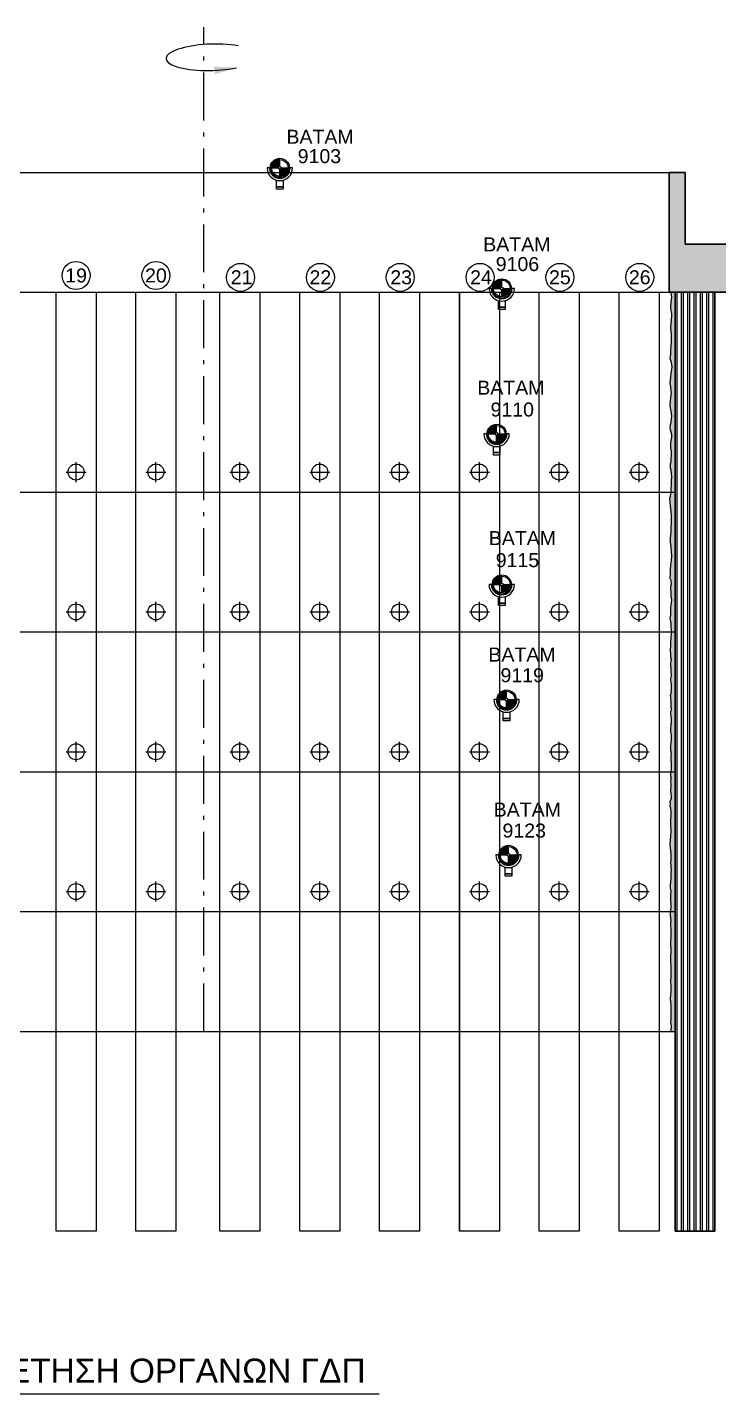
# Model space of a CAD drawing. Header units: millimetres. Extents: x 167 to 1023, y -2 to 136.
# Drawn here: x 832.58 to 849.9, y 71.11 to 105.31 of the extents above; entities that cross this region are included whole.
import ezdxf
from ezdxf.enums import TextEntityAlignment as Align

# ---------------------------------------------------------------- set-up
doc = ezdxf.new("R2010")
doc.units = ezdxf.units.MM
doc.linetypes.add('ACAD_ISO10W100', pattern=[18, 12, -3, 0, -3])
doc.linetypes.add('DASHED', pattern=[0.75, 0.5, -0.25])
for name, color, linetype in [('OTM Line 0.15', 1, 'Continuous'), ('OTM Line 0.25', 7, 'Continuous'), ('OTM Line 0.35', 3, 'Continuous'), ('OTM Line 0.50', 6, 'Continuous'), ('OTM Line Axis 0.15', 1, 'ACAD_ISO10W100'), ('OTM Line Rock 0.50', 6, 'ROCKIN'), ('OTM Solid 253', 253, 'Continuous'), ('OTM Text 0.35', 3, 'Continuous'), ('OTM Title + Pinakida', 7, 'Continuous')]:
    doc.layers.add(name, color=color, linetype=linetype)
doc.styles.add('Arial Greek', font='ARIAL.TTF')
doc.styles.add('ARIAL_GREEK', font='ARIAL.TTF')
doc.linetypes.add('ROCKIN', pattern='A,0.0001,-0.2,[131,ltypeshp.shx,S=0.2,R=180,X=0.2,Y=0],-0.2,1,-0.1,[131,ltypeshp.shx,S=0.1,R=180,X=0.1,Y=0],-0.1,0.5,-0.05,[131,ltypeshp.shx,S=0.05,R=180,X=0.05,Y=0],-0.05,0.5', length=2.700100000000001)

# ---------------------------------------------------------------- blocks, each defined once
blk = doc.blocks.new('3d')
at = {"ltscale": 0.1}
h = blk.add_hatch(color=7, dxfattribs=at)
edge = h.paths.add_edge_path()
edge.add_arc((752.8742366104054, -264.6472952884903), 0.03365353443450658, 90, 180, ccw=False)
edge.add_line((752.8742366104054, -264.6136417540558), (752.8742366104054, -264.4390088661622))
edge.add_arc((752.8742366104054, -264.6472952884903), 0.2082864223281149, 90, 180)
edge.add_line((752.6659501880773, -264.6472952884903), (752.8405830759709, -264.6472952884903))
edge = h.paths.add_edge_path()
edge.add_line((752.8742366104054, -264.8555817108183), (752.8742366104054, -264.6809488229247))
edge.add_arc((752.8742366104054, -264.6472952884902), 0.03365353443450658, 270, 360)
edge.add_line((752.9078901448399, -264.6472952884902), (753.0825230327335, -264.6472952884902))
edge.add_arc((752.8742366104054, -264.6472952884902), 0.2082864223281149, -90, 0, ccw=False)
at = {"color": 7, "ltscale": 0.1}
for p, q in [((752.615149020432, -264.6472952884903), (752.5556888302308, -264.6472952884903)), ((752.6659501880773, -264.6472952884903), (752.8405830759709, -264.6472952884903)), ((752.8742366104054, -264.6136417540558), (752.8742366104054, -264.4390088661622)), ((752.9078901448399, -264.6472952884903), (753.0825230327335, -264.6472952884903)), ((753.1927843905801, -264.6472952884903), (753.1333242003789, -264.6472952884903)), ((752.8742366104054, -264.8555817108185), (752.8742366104054, -264.6809488229248))]:
    blk.add_line(p, q, dxfattribs=at)
for points in [[(752.8405830759709, -264.6472952884903, -0.414213562373095), (752.8742366104054, -264.6136417540558), (752.8742366104054, -264.4390088661622, 0.414213562373095), (752.6659501880773, -264.6472952884903)], [(752.8742366104054, -264.8555817108183), (752.8742366104054, -264.6809488229247, 0.414213562373095), (752.9078901448399, -264.6472952884902), (753.0825230327335, -264.6472952884902, -0.414213562373095)]]:
    blk.add_lwpolyline(points, format="xyb", close=True, dxfattribs=at)
blk.add_lwpolyline([(752.9559973985835, -264.9551716626581), (752.9559973985835, -265.1173015605855), (752.7924758222274, -265.1173015605855), (752.7924758222274, -264.9551716626581)], dxfattribs=at)
blk.add_lwpolyline([(752.7924758222274, -265.1173015605855), (752.9559973985835, -265.1173015605855), (752.9559973985835, -265.1769122765825), (752.7924758222274, -265.1769122765825)], close=True, dxfattribs=at)
for radius in [0.2403348223503956, 0.2082864223281149, 0.03365353443450658]:
    blk.add_circle((752.8742366104054, -264.6472952884903), radius, dxfattribs=at)
for radius in [0.3185477801746401, 0.2590875899734328]:
    blk.add_arc((752.8742366104054, -264.6472952884903), radius, 180, 0, dxfattribs=at)

msp = doc.modelspace()

# ---------------------------------------------------------------- hatches: boundary and pattern name
at = {"linetype": 'DASHED', "ltscale": 0.1}
msp.add_hatch(color=253, dxfattribs=at).paths.add_polyline_path([(848.6592174643883, 98.68144213610483), (851.0592174643883, 98.68144213610483), (851.0592174643883, 99.88144213610477), (849.0592174643883, 99.88144213610477), (849.0592174643883, 101.6814421361048), (848.6592174643883, 101.6814421361048)])
at = {"layer": 'OTM Solid 253', "ltscale": 0.1}
msp.add_hatch(color=256, dxfattribs=at).paths.add_polyline_path([(848.8092174643883, 98.68144213610483), (848.7092174643893, 98.68144213610483), (848.7123142702541, 98.66778891746128), (848.7274790448138, 98.56170159150872), (848.7092810860332, 98.44045928927426), (848.7001821066425, 98.29799943878317), (848.7123142702537, 98.21312966108886), (848.7244464338652, 98.14947743164862), (848.7305122290347, 98.09794910016751), (848.7093011505665, 97.88319275700155), (848.7032353553972, 97.8165094492366), (848.7032353553972, 97.77104327440074), (848.7093011505666, 97.716484279929), (848.7214333141781, 97.6285834239095), (848.7184001299571, 97.51946543496408), (848.7184001299571, 97.44368889223529), (848.7153675190085, 97.32850833131613), (848.703235355397, 97.21332818572577), (848.7002021711762, 97.13452056467412), (848.694136376006, 97.07389899822923), (848.6880700075648, 97.01934000375536), (848.7215158654024, 96.91952208411647), (848.7336480290137, 96.81343475816377), (848.7275816605719, 96.74675145040206), (848.7124168860116, 96.66491275102709), (848.703317333349, 96.54367044879436), (848.6851193745682, 96.4163655745848), (848.700284722401, 96.301185428993), (848.7124168860117, 96.22237780794325), (848.7184826811814, 96.17084947646345), (848.7063505175694, 96.05870040919143), (848.6912419237044, 95.93582170677229), (848.6851755552624, 95.86004516404316), (848.694274534653, 95.78729969963527), (848.709439882485, 95.70242992194184), (848.727637841266, 95.57815654138332), (848.7185388618755, 95.51753539026552), (848.7094398824853, 95.43266561257226), (848.6973077188738, 95.35688906984086), (848.6881932611288, 95.30019610984067), (848.6942596295708, 95.23654388040163), (848.7094244041305, 95.17895339227587), (848.7306555471324, 95.12439439780374), (848.7245897519628, 95.05164893339759), (848.7215565677419, 95.00012101724735), (848.7003254247402, 94.90918908290655), (848.7003254247401, 94.82128822688833), (848.7063912199093, 94.78188462403003), (848.721556567742, 94.70004592465384), (848.7185233835207, 94.59395859870034), (848.7154907725725, 94.51818205597249), (848.7094244041306, 94.4454365915658), (848.6942596295708, 94.38784651877097), (848.6973845373742, 94.2853455673472), (848.7155830694272, 94.22472441623032), (848.7216488645968, 94.14894787350326), (848.7277152330387, 94.04286054754888), (848.7186156803758, 93.98223939643145), (848.7186156803758, 93.90949393202476), (848.7186156803759, 93.84887278090778), (848.7095167009854, 93.76703408153384), (848.7125498852064, 93.67913322551576), (848.6973845373741, 93.57607739321486), (848.6822197628143, 93.51545582676843), (848.6881256149867, 93.43200938497438), (848.6911587992075, 93.33804678764), (848.7063241470397, 93.2562080882677), (848.7154231264303, 93.18346262385919), (848.7184563106512, 93.0955617678436), (848.7184563106512, 93.00159875517878), (848.7214889215998, 92.90763574251619), (848.7093567579883, 92.79851775357085), (848.7093567579882, 92.68333719265138), (848.7063241470398, 92.60149849327723), (848.6941919834285, 92.52572195054802), (848.6942739613803, 92.42603195254819), (848.7094393092126, 92.30175857199089), (848.7215714728238, 92.18657842640289), (848.7276372679935, 92.08049110044917), (848.721571472824, 91.96227987653788), (848.7064061249918, 91.85619255058424), (848.6912413504317, 91.73495024835105), (848.6912413504317, 91.6318940007215), (848.6851749819899, 91.51974451812325), (848.7153147779483, 91.46640991648366), (848.7183473888966, 91.38457121710985), (848.7031826143368, 91.32091898767038), (848.7031826143368, 91.25423567991001), (848.7092484095056, 91.1633037455592), (848.7153147779484, 91.07843396787231), (848.7244137573387, 90.9844709552086), (848.7213805731177, 90.89960117751238), (848.7031826143368, 90.79957642353511), (848.7031826143368, 90.69652017590403), (848.7001494301159, 90.608619319886), (848.6880172665045, 90.53587385547928), (848.7092742067638, 90.39949111351305), (848.7123068177124, 90.3176524141407), (848.7183731861544, 90.23278263644283), (848.7214063703752, 90.132757882465), (848.7153400019334, 90.03273271315774), (848.7001752273736, 89.91755215223799), (848.7001752273735, 89.85086884447517), (848.6971420431527, 89.71144007230805), (848.7032078383221, 89.62353921628991), (848.7001752273735, 89.55079375188271), (848.7161827123482, 89.48970203187801), (848.7111270231316, 89.44422962709632), (848.7060713339152, 89.40044180077791), (848.7060713339152, 89.36002188541292), (848.7043859130855, 89.32297029632892), (848.7111270231318, 89.27918247001313), (848.7111270231316, 89.22360508638636), (848.7077561814725, 89.16634395495024), (848.717893357163, 89.11776903508266), (848.7195787779925, 89.08408577227888), (848.7010408686839, 89.0116671725801), (848.7060965579004, 88.97461599882635), (848.711152247117, 88.91903861519953), (848.7178933571628, 88.86514581004343), (848.7212641988222, 88.83146254723985), (848.7212641988223, 88.79104304720454), (848.717893357163, 88.74051815299899), (848.7145230887761, 88.7253606847367), (848.7179277535064, 88.69910269162949), (848.7145569118472, 88.66710359196577), (848.7078163750734, 88.62668409193066), (848.6977049966406, 88.59131666598685), (848.6993898441974, 88.55258091376245), (848.702760685857, 88.50037227174604), (848.7145569118471, 88.46668900894215), (848.7128720642905, 88.44647946659339), (848.7095012226307, 88.39595457238354), (848.7078163750733, 88.35048258292846), (848.71287206429, 88.31848348326483), (848.7095528171459, 88.30565518562943), (848.7129230855327, 88.29049771736689), (848.7213496164086, 88.26186735931404), (848.719664195579, 88.2197632808093), (848.706182548759, 88.18776459647526), (848.7028117070997, 88.14060802854954), (848.7044971279291, 88.11871390772748), (848.7078673963161, 88.09176771281602), (848.7095528171457, 88.07492608141928), (848.7129230855326, 88.04292698175001), (848.717978774749, 88.00924413427657), (848.7230350372381, 87.97050838204976), (848.7230350372382, 87.94187760866654), (848.7196641955786, 87.91493141375122), (848.7146056400005, 87.88377460332558), (848.7129202191708, 87.86693297192272), (848.7095499507839, 87.83325012444848), (848.7028088407379, 87.7945143722242), (848.6994385723509, 87.75746278313983), (848.7011234199081, 87.72209577252656), (848.7044942615671, 87.6850441834454), (848.7095499507836, 87.64294052026708), (848.7196613292168, 87.59915227862209), (848.7230315976037, 87.56378526800697), (848.7213467500466, 87.50652372124034), (848.7162904875576, 87.46610422120631), (848.7129718136861, 87.44138377974963), (848.7112863928562, 87.39591179029443), (848.7045452828102, 87.33528233257795), (848.7045452828102, 87.29486241721219), (848.7045452828102, 87.24433793833606), (848.7062307036397, 87.2123388386729), (848.7096009720266, 87.18707639156966), (848.7146566612432, 87.15507770723517), (848.7163420820727, 87.12476277071204), (848.7146566612432, 87.07929078125838), (848.7113689440804, 87.0361948947164), (848.7079986756938, 87.01261702608451), (848.7096835232512, 86.97893376327701), (848.7113689440806, 86.95703964245905), (848.716424633297, 86.9284088690749), (848.7181100541267, 86.8947260216014), (848.7181100541267, 86.85430610623627), (848.7181100541267, 86.82062325876228), (848.7181100541267, 86.77515085397698), (848.7181100541267, 86.75157257001447), (848.7130543649102, 86.68252229659603), (848.7046278340345, 86.65557610168293), (848.7027251429686, 86.60583451985232), (848.7060954113555, 86.57888790961096), (848.7111511005719, 86.55194129936581), (848.7128365214013, 86.51657428872994), (848.7145219422313, 86.47952269966768), (848.7060954113556, 86.44247152591322), (848.7094662530146, 86.39026246856847), (848.7111511005719, 86.35321129481298), (848.7077808321854, 86.3144755425869), (848.7010397221391, 86.24205694288952), (848.7060954113556, 86.19490037496456), (848.7077722330991, 86.16003176034707), (848.7111425014862, 86.11961226031127), (848.7195690323618, 86.07582401866722), (848.7161987639751, 86.01856288723064), (848.6892343237905, 85.93435514555037), (848.6937488438698, 85.89208576570613), (848.6903510584083, 85.81737495975116), (848.7039433467995, 85.76643598153777), (848.7107394909951, 85.688329852853), (848.7107394909951, 85.57626385158409), (848.7005449880655, 85.48457393999786), (848.7041250741473, 85.40443020235014), (848.7089503078628, 85.16814149077933), (848.6944746067169, 84.96560789410799), (848.6896493730015, 84.8450525476901), (848.7000187240105, 84.71301166551592), (848.7039886353189, 84.67466217019097), (848.7092816593047, 84.63234585805913), (848.7132509973403, 84.5794498448976), (848.7145746832912, 84.52919906848774), (848.7132509973403, 84.49349439458652), (848.7079579733538, 84.44985567173862), (848.7053117479968, 84.41018376570204), (848.7079178442863, 84.344769291082), (848.711887182322, 84.32228872430144), (848.7158570936298, 84.2865840504005), (848.7198270049377, 84.2508797918291), (848.7198270049378, 84.21649752863823), (848.7145339809513, 84.17682562259904), (848.7132108682729, 84.1411213640277), (848.70779401745, 84.09678156414492), (848.7096732043477, 84.0498368145183), (848.7077940174499, 84.01603642865561), (848.7115518179731, 83.97284709286629), (848.7059148305523, 83.94468024309074), (848.702157030029, 83.90524673646956), (848.6946408557101, 83.85266845075594), (848.6983986562334, 83.8207457718114), (848.696520042608, 83.76628977917886), (848.7096732043477, 83.69117776444577), (848.7003414763666, 83.59596626980951), (848.7059784637875, 83.51334301207058), (848.7022206632644, 83.48329845537515), (848.7022206632644, 83.42133121973578), (848.7097368375831, 83.37063064094215), (848.7134946381063, 83.33119713432012), (848.7134946381063, 83.28049655552624), (848.7040998501622, 83.22604056289308), (848.7040614409118, 83.19155737451365), (848.698424453491, 83.16339052473816), (848.6946666529678, 83.12583430970719), (848.69278746607, 83.08827851000447), (848.7003036403887, 83.03382251737173), (848.7021822540141, 83.00377796067605), (848.7096984283329, 82.96246633180681), (848.7059406278096, 82.89298785316086), (848.7003036403887, 82.85355434654053), (848.7022395812534, 82.8242989168385), (848.709755755572, 82.74167607443218), (848.709755755572, 82.68158654571062), (848.7135135560951, 82.61023036014652), (848.7097557555726, 82.54262958841088), (848.704118768151, 82.43559531007165), (848.7022808568654, 82.32769299203076), (848.7097970311843, 82.25633680646641), (848.7135548317074, 82.16808042797058), (848.7052979894596, 82.07673274830393), (848.6999613967712, 81.9994049480317), (848.7026299797515, 81.91407789200923), (848.7106345821473, 81.81541874306342), (848.7106345821473, 81.69276141152918), (848.7079659991671, 81.54343906347978), (848.7052979894593, 81.43944707737072), (848.7133971817999, 81.32333077796662), (848.7080611623841, 81.18200810100757), (848.7000565599882, 81.09934746357007), (848.6973885502803, 81.00068831462411), (848.702724569696, 80.91802767718849), (848.710729172092, 80.8407002922456), (848.7136734990922, 80.74342419219309), (848.7110054893843, 80.62609969782525), (848.7136734990922, 80.5007759477036), (848.7056688966964, 80.41544889168088), (848.7163420820724, 80.31678974273447), (848.7092174643885, 80.1814421361045), (848.8092174643883, 80.1814421361045)])
h = msp.add_hatch(dxfattribs=at)
h.set_pattern_fill('LINE', color=256, scale=0.05, angle=90, style=0)
h.set_pattern_definition([(90, (670.5367216162819, 18.77008915556857), (-0.15875, 9.720312933465119e-18), [])])
h.paths.add_polyline_path([(849.8092174643883, 98.68144213610483), (848.8092174643883, 98.68144213610483), (848.8092174643883, 75.18144213610483), (849.8092174643883, 75.18144213610483)])
h = msp.add_hatch(dxfattribs=at)
h.set_pattern_fill('LINE', color=256, scale=0.05, angle=90, style=0)
h.set_pattern_definition([(90, (515.6451861274036, 18.77008915556857), (-0.15875, 9.720312933465119e-18), [])])
h.paths.add_polyline_path([(848.8092174643883, 98.68144213610483), (849.8092174643883, 98.68144213610483), (849.8092174643883, 75.18144213610483), (848.8092174643883, 75.18144213610483)])

# ---------------------------------------------------------------- linework, layer by layer
at = {"color": 7, "ltscale": 0.1}
for p, q in [((796.5560882072689, 101.6814421361049), (848.6592174643883, 101.6814421361049)), ((810.8060882072689, 98.68144213610486), (848.6592174643883, 98.68144213610483)), ((801.0171825056664, 71.11481232443134), (841.4017721426835, 71.11481232443134))]:
    msp.add_line(p, q, dxfattribs=at)
at = {"layer": 'OTM Line 0.15'}
msp.add_lwpolyline([(848.7092174643882, 80.18144213610483), (848.7163420820722, 80.31678974273515), (848.7056688966958, 80.41544889168094), (848.7136734990919, 80.50077594770434), (848.7110054893841, 80.62609969782497), (848.7136734990919, 80.74342419219212), (848.7107291720914, 80.840700292246), (848.7027245696955, 80.91802767718596), (848.6973885502799, 81.00068831462485), (848.7000565599877, 81.09934746357064), (848.7080611623836, 81.18200810100959), (848.7133971817995, 81.32333077796707), (848.7052979894589, 81.43944707737123), (848.7079659991667, 81.54343906348603), (848.710634582147, 81.69276141152696), (848.710634582147, 81.81541874306308), (848.7026299797511, 81.91407789200886), (848.6999613967708, 81.99940494803226), (848.7052979894589, 82.07673274830225), (848.7135548317068, 82.16808042797058), (848.7097970311837, 82.25633680646692), (848.7022808568648, 82.32769299203161), (848.7041187681506, 82.43559531007364), (848.7097557555716, 82.54262958842068), (848.7135135560947, 82.61023036014726), (848.7097557555716, 82.68158654571195), (848.7097557555716, 82.7416760744322), (848.7022395812527, 82.82429891684134), (848.7003036403881, 82.85355434654107), (848.7059406278091, 82.8929878531616), (848.7096984283324, 82.96246633180724), (848.7021822540136, 83.00377796067679), (848.7003036403881, 83.03382251737193), (848.6927874660695, 83.08827851000498), (848.6946666529672, 83.12583430970639), (848.6984244534905, 83.16339052473782), (848.7040614409115, 83.1915573745139), (848.7040998501617, 83.22604056289319), (848.7134946381058, 83.2804965555263), (848.7134946381058, 83.33119713432117), (848.7097368375827, 83.3706306409417), (848.7022206632638, 83.42133121973663), (848.7022206632638, 83.48329845537594), (848.7059784637871, 83.51334301207109), (848.7003414763661, 83.59596626981025), (848.7096732043473, 83.69117776444611), (848.6965200426074, 83.76628977917895), (848.6983986562328, 83.820745771812), (848.6946408557097, 83.85266845075623), (848.7021570300284, 83.90524673647022), (848.7059148305517, 83.94468024309069), (848.7115518179727, 83.97284709286677), (848.7077940174494, 84.01603642865538), (848.7096732043473, 84.04983681451867), (848.7077940174494, 84.09678156414546), (848.7132108682723, 84.14112136402738), (848.7145339809507, 84.17682562259964), (848.7198270049372, 84.21649752863871), (848.7198270049372, 84.25087979182862), (848.7158570936293, 84.28658405040082), (848.7118871823214, 84.32228872430304), (848.7079178442858, 84.34476929108214), (848.7053117479962, 84.41018376570148), (848.7079579733532, 84.44985567174055), (848.7132509973397, 84.49349439458658), (848.7145746832906, 84.5291990684888), (848.7132509973397, 84.57944984489635), (848.7092816593041, 84.63234585805847), (848.7039886353178, 84.67466217019219), (848.70001872401, 84.71301166551896), (848.6896493730009, 84.84505254769053), (848.6944746067162, 84.96560789410884), (848.7089503078622, 85.16814149078013), (848.7041250741469, 85.40443020234491), (848.700544988065, 85.48457393999846), (848.7107394909946, 85.5762638515848), (848.7107394909946, 85.6883298528526), (848.7039433467988, 85.76643598153802), (848.6903510584076, 85.81737495975156), (848.6937488438692, 85.89208576570675), (848.68923432379, 85.93435514555071), (848.7161987639744, 86.01856288723062), (848.7195690323612, 86.07582401866736), (848.7111425014854, 86.1196122603125), (848.7077722330986, 86.16003176034727), (848.7060954113548, 86.19490037496436), (848.7010397221383, 86.24205694288989), (848.7077808321845, 86.31447554258838), (848.7111511005713, 86.35321129481295), (848.709466253014, 86.39026246856733), (848.7060954113548, 86.44247152591348), (848.7145219422306, 86.47952269966785), (848.7128365214008, 86.5165742887522), (848.7111511005713, 86.55194129936629), (848.7060954113548, 86.57888790960956), (848.702725142968, 86.60583451985272), (848.7046278340339, 86.65557610168324), (848.7130543649095, 86.68252229659632), (848.718110054126, 86.75157257001447), (848.718110054126, 86.7751508539773), (848.718110054126, 86.8206232587626), (848.718110054126, 86.85430610623658), (848.718110054126, 86.89472602160131), (848.7164246332965, 86.9284088690753), (848.7113689440799, 86.95703964245868), (848.7096835232502, 86.97893376328128), (848.7079986756931, 87.01261702608522), (848.7113689440799, 87.03619489471797), (848.7146566612424, 87.07929078125713), (848.7163420820722, 87.12476277071246), (848.7146566612424, 87.15507770723607), (848.7096009720259, 87.18707639156983), (848.7062307036391, 87.21233883867276), (848.7045452828094, 87.2443379383366), (848.7045452828094, 87.2948624172125), (848.7045452828094, 87.33528233257724), (848.7112863928556, 87.39591179029438), (848.7129718136852, 87.44138377974971), (848.7162904875569, 87.46610422120594), (848.7213467500459, 87.5065237212406), (848.7230315976029, 87.56378526800736), (848.7196613292161, 87.59915227862157), (848.7095499507831, 87.64294052026665), (848.7044942615668, 87.68504418344165), (848.7011234199075, 87.72209577252605), (848.6994385723502, 87.75746278314014), (848.702808840737, 87.79451437222454), (848.7095499507831, 87.83325012444905), (848.7129202191701, 87.86693297192303), (848.7146056399996, 87.88377460332507), (848.719664195578, 87.91493141375375), (848.7230350372373, 87.94187760866683), (848.7230350372373, 87.97050838205021), (848.7179787747485, 88.00924413427484), (848.712923085532, 88.0429269817487), (848.7095528171452, 88.07492608141254), (848.7078673963155, 88.09176771281446), (848.7044971279287, 88.11871390772765), (848.7028117070989, 88.14060802855025), (848.7061825487582, 88.18776459647577), (848.719664195578, 88.21976328080953), (848.7213496164078, 88.2618673593145), (848.712923085532, 88.29049771736791), (848.7095528171452, 88.30565518562972), (848.7128720642892, 88.31848348326506), (848.7078163750726, 88.35048258292878), (848.7095012226299, 88.39595457238411), (848.7128720642892, 88.44647946659009), (848.7145569118464, 88.4666890089425), (848.7027606858561, 88.50037227174644), (848.6993898441968, 88.55258091376257), (848.6977049966398, 88.59131666598708), (848.7078163750726, 88.62668409193125), (848.7145569118464, 88.66710359196603), (848.7179277535057, 88.69910269162975), (848.7145230887753, 88.72536068473701), (848.7178933571621, 88.7405181529987), (848.7212641988214, 88.79104304720468), (848.7212641988214, 88.83146254723945), (848.7178933571621, 88.8651458100434), (848.711152247116, 88.91903861519975), (848.7060965578995, 88.9746159988263), (848.7010408686832, 89.01166717258062), (848.7195787779918, 89.08408577227922), (848.7178933571621, 89.11776903508317), (848.7077561814716, 89.16634395495046), (848.7111270231309, 89.22360508638715), (848.7111270231309, 89.2791824700137), (848.7043859130848, 89.3229702963288), (848.7060713339143, 89.3600218854132), (848.7060713339143, 89.40044180077794), (848.7111270231309, 89.44422962709316), (848.7161827123474, 89.48970203187847), (848.7001752273726, 89.55079375188294), (848.7032078383212, 89.62353921628952), (848.6971420431518, 89.71144007230797), (848.7001752273726, 89.85086884447642), (848.7001752273726, 89.91755215223841), (848.7153400019325, 90.03273271315803), (848.7214063703744, 90.13275788246588), (848.7183731861536, 90.23278263644366), (848.7123068177117, 90.31765241413976), (848.7092742067631, 90.3994911135135), (848.6880172665036, 90.53587385547976), (848.700149430115, 90.60861931988634), (848.703182614336, 90.6965201759048), (848.703182614336, 90.799576423535), (848.7213805731168, 90.89960117751278), (848.7244137573379, 90.98447095520888), (848.7153147779474, 91.07843396787203), (848.7092484095054, 91.16330374556802), (848.703182614336, 91.25423567990882), (848.703182614336, 91.3209189876707), (848.718347388896, 91.38457121711022), (848.7153147779474, 91.46640991648397), (848.685174981989, 91.51974451812353), (848.6912413504309, 91.63189400072079), (848.6912413504309, 91.734950248351), (848.7064061249908, 91.85619255058546), (848.721571472823, 91.96227987653802), (848.7276372679925, 92.08049110045002), (848.721571472823, 92.18657842640258), (848.7094393092117, 92.30175857199222), (848.6942739613793, 92.42603195254893), (848.6941919834275, 92.52572195054873), (848.7063241470388, 92.60149849327766), (848.7093567579874, 92.68333719265141), (848.7093567579874, 92.79851775357102), (848.7214889215987, 92.90763574251596), (848.7184563106501, 93.00159875517912), (848.7184563106501, 93.09556176784227), (848.7154231264293, 93.1834626238606), (848.7063241470388, 93.2562080882673), (848.6911587992066, 93.33804678764093), (848.6881256149856, 93.43200938497412), (848.6822197628131, 93.51545582676843), (848.6973845373731, 93.57607739321557), (848.7125498852055, 93.67913322551581), (848.7095167009844, 93.76703408153426), (848.7186156803749, 93.8488727809079), (848.7186156803749, 93.90949393202507), (848.7186156803749, 93.98223939643177), (848.7277152330377, 94.04286054754894), (848.7216488645957, 94.1489478735015), (848.7155830694263, 94.22472441623043), (848.6973845373731, 94.2853455673476), (848.6942596295697, 94.38784651877111), (848.7094244041294, 94.44543659156594), (848.7154907725713, 94.51818205597252), (848.7185233835199, 94.59395859870156), (848.721556567741, 94.70004592465412), (848.7063912199086, 94.78188462402775), (848.7003254247392, 94.82128822688847), (848.7003254247392, 94.9091890829068), (848.721556567741, 95.00012101724761), (848.7245897519618, 95.05164893339773), (848.7306555471313, 95.12439439780431), (848.7094244041294, 95.17895339227678), (848.6942596295697, 95.23654388040168), (848.6881932611278, 95.30019610984121), (848.6973077188728, 95.35688906984117), (848.7094398824842, 95.43266561257022), (848.7185388618744, 95.5175353902662), (848.7276378412649, 95.57815654138349), (848.7094398824842, 95.7024299219402), (848.6942745346518, 95.78729969963618), (848.6851755552613, 95.86004516404287), (848.6912419237032, 95.9358217067718), (848.7063505175689, 96.05870040919663), (848.7184826811803, 96.17084947646393), (848.7124168860106, 96.22237780794401), (848.7002847223993, 96.30118542899541), (848.6851193745671, 96.41636557458506), (848.7033173333479, 96.54367044879407), (848.7124168860106, 96.66491275102842), (848.7275816605705, 96.74675145040217), (848.7336480290124, 96.81343475816405), (848.7215158654011, 96.91952208411661), (848.6880700075636, 97.01934000375573), (848.6941363760055, 97.0738989982282), (848.700202171175, 97.13452056467534), (848.703235355396, 97.21332818572662), (848.7153675190074, 97.32850833131627), (848.718400129956, 97.443688892236), (848.718400129956, 97.51946543496493), (848.7214333141768, 97.62858342390987), (848.7093011505655, 97.71648427992832), (848.703235355396, 97.7710432744008), (848.703235355396, 97.81650944923618), (848.7093011505655, 97.88319275699806), (848.7305122290335, 98.09794910016811), (848.724446433864, 98.14947743164831), (848.7123142702527, 98.21312966108783), (848.7001821066414, 98.29799943878382), (848.7092810860319, 98.44045928927474), (848.7274790448126, 98.56170159150909), (848.7123142702527, 98.66778891746165), (848.7092174643882, 98.68144213610483)], dxfattribs=at)
at = {"layer": 'OTM Line 0.25', "ltscale": 0.1}
msp.add_line((848.8092174643884, 98.68144213610483), (848.8092174643881, 80.18144213610483), dxfattribs=at)
at = {"layer": 'OTM Line 0.25', "color": 1}
for p, q in [((833.8060882072693, 93.93144213610485), (833.806088207269, 94.43144213610557)), ((835.8060882072692, 93.93144213610485), (835.8060882072689, 94.43144213610557)), ((837.909217464389, 93.93144213610486), (837.9092174643887, 94.43144213610559)), ((839.909217464389, 93.93144213610486), (839.9092174643887, 94.43144213610559)), ((841.909217464389, 93.93144213610486), (841.9092174643887, 94.43144213610559)), ((843.909217464389, 93.93144213610486), (843.9092174643887, 94.43144213610559)), ((845.909217464389, 93.93144213610486), (845.9092174643887, 94.43144213610559)), ((847.909217464389, 93.93144213610486), (847.9092174643887, 94.43144213610559)), ((833.556088207269, 94.1814421361052), (834.056088207269, 94.1814421361052)), ((835.5560882072689, 94.1814421361052), (836.0560882072689, 94.1814421361052)), ((837.6592174643887, 94.18144213610522), (838.1592174643887, 94.18144213610522)), ((839.6592174643887, 94.18144213610522), (840.1592174643887, 94.18144213610522)), ((841.6592174643887, 94.18144213610522), (842.1592174643887, 94.18144213610522)), ((843.6592174643887, 94.18144213610522), (844.1592174643887, 94.18144213610522)), ((845.6592174643887, 94.18144213610522), (846.1592174643887, 94.18144213610522)), ((847.6592174643887, 94.18144213610522), (848.1592174643887, 94.18144213610522)), ((833.556088207269, 90.6814421361052), (834.056088207269, 90.6814421361052)), ((833.8060882072693, 90.43144213610485), (833.806088207269, 90.93144213610557)), ((835.5560882072689, 90.6814421361052), (836.0560882072689, 90.6814421361052)), ((835.8060882072692, 90.43144213610485), (835.8060882072689, 90.93144213610557)), ((837.6592174643887, 90.68144213610522), (838.1592174643887, 90.68144213610522)), ((837.909217464389, 90.43144213610486), (837.9092174643887, 90.93144213610559)), ((839.6592174643887, 90.68144213610522), (840.1592174643887, 90.68144213610522)), ((839.909217464389, 90.43144213610486), (839.9092174643887, 90.93144213610559)), ((841.6592174643887, 90.68144213610522), (842.1592174643887, 90.68144213610522)), ((841.909217464389, 90.43144213610486), (841.9092174643887, 90.93144213610559)), ((843.6592174643887, 90.68144213610522), (844.1592174643887, 90.68144213610522)), ((843.909217464389, 90.43144213610486), (843.9092174643887, 90.93144213610559)), ((845.6592174643887, 90.68144213610522), (846.1592174643887, 90.68144213610522)), ((845.909217464389, 90.43144213610486), (845.9092174643887, 90.93144213610559)), ((847.6592174643887, 90.68144213610522), (848.1592174643887, 90.68144213610522)), ((847.909217464389, 90.43144213610486), (847.9092174643887, 90.93144213610559)), ((833.8060882072693, 86.93144213610486), (833.806088207269, 87.43144213610559)), ((835.8060882072692, 86.93144213610486), (835.8060882072689, 87.43144213610559)), ((837.909217464389, 86.93144213610488), (837.9092174643887, 87.4314421361056)), ((839.909217464389, 86.93144213610488), (839.9092174643887, 87.4314421361056)), ((841.909217464389, 86.93144213610488), (841.9092174643887, 87.4314421361056)), ((843.909217464389, 86.93144213610488), (843.9092174643887, 87.4314421361056)), ((845.909217464389, 86.93144213610488), (845.9092174643887, 87.4314421361056)), ((847.909217464389, 86.93144213610488), (847.9092174643887, 87.4314421361056)), ((833.556088207269, 87.18144213610522), (834.056088207269, 87.18144213610522)), ((835.5560882072689, 87.18144213610522), (836.0560882072689, 87.18144213610522)), ((837.6592174643887, 87.18144213610523), (838.1592174643887, 87.18144213610523)), ((839.6592174643887, 87.18144213610523), (840.1592174643887, 87.18144213610523)), ((841.6592174643887, 87.18144213610523), (842.1592174643887, 87.18144213610523)), ((843.6592174643887, 87.18144213610523), (844.1592174643887, 87.18144213610523)), ((845.6592174643887, 87.18144213610523), (846.1592174643887, 87.18144213610523)), ((847.6592174643887, 87.18144213610523), (848.1592174643887, 87.18144213610523)), ((833.8060882072693, 83.43144213610485), (833.806088207269, 83.93144213610557)), ((835.8060882072692, 83.43144213610485), (835.8060882072689, 83.93144213610557)), ((837.909217464389, 83.43144213610486), (837.9092174643887, 83.93144213610559)), ((839.909217464389, 83.43144213610486), (839.9092174643887, 83.93144213610559)), ((841.909217464389, 83.43144213610486), (841.9092174643887, 83.93144213610559)), ((843.909217464389, 83.43144213610486), (843.9092174643887, 83.93144213610559)), ((845.909217464389, 83.43144213610486), (845.9092174643887, 83.93144213610559)), ((847.909217464389, 83.43144213610486), (847.9092174643887, 83.93144213610559)), ((833.556088207269, 83.6814421361052), (834.056088207269, 83.6814421361052)), ((835.5560882072689, 83.6814421361052), (836.0560882072689, 83.6814421361052)), ((837.6592174643887, 83.68144213610522), (838.1592174643887, 83.68144213610522)), ((839.6592174643887, 83.68144213610522), (840.1592174643887, 83.68144213610522)), ((841.6592174643887, 83.68144213610522), (842.1592174643887, 83.68144213610522)), ((843.6592174643887, 83.68144213610522), (844.1592174643887, 83.68144213610522)), ((845.6592174643887, 83.68144213610522), (846.1592174643887, 83.68144213610522)), ((847.6592174643887, 83.68144213610522), (848.1592174643887, 83.68144213610522))]:
    msp.add_line(p, q, dxfattribs=at)
at = {"layer": 'OTM Line 0.25', "color": 9}
for points in [[(834.3060882072687, 98.68144213610482), (834.3060882072687, 75.18144213610482), (833.3060882072687, 75.18144213610482), (833.3060882072687, 98.68144213610482)], [(836.3060882072689, 98.68144213610482), (836.3060882072689, 75.18144213610482), (835.3060882072689, 75.18144213610482), (835.3060882072689, 98.68144213610482)], [(838.4092174643887, 98.68144213610489), (838.4092174643887, 75.18144213610489), (837.4092174643887, 75.18144213610489), (837.4092174643887, 98.68144213610489)], [(840.4092174643887, 98.68144213610489), (840.4092174643887, 75.18144213610489), (839.4092174643887, 75.18144213610489), (839.4092174643887, 98.68144213610489)], [(842.4092174643887, 98.68144213610489), (842.4092174643887, 75.18144213610489), (841.4092174643887, 75.18144213610489), (841.4092174643887, 98.68144213610489)], [(844.4092174643887, 98.68144213610483), (844.4092174643887, 75.18144213610483), (843.4092174643887, 75.18144213610483), (843.4092174643887, 98.68144213610483)], [(843.4092174643883, 98.68008335707708), (843.4092174643883, 75.18144213610458)], [(846.4092174643885, 98.68144213610483), (846.4092174643885, 75.18144213610483), (845.4092174643885, 75.18144213610483), (845.4092174643885, 98.68144213610483)], [(845.4092174643881, 75.18144213610458), (845.4092174643883, 98.68008335707708)], [(848.4092174643885, 98.68144213610483), (848.4092174643885, 75.18144213610483), (847.4092174643885, 75.18144213610483), (847.4092174643885, 98.68144213610483)], [(847.4092174643881, 75.18144213610458), (847.4092174643883, 98.68008335707708)], [(848.4092174643883, 98.68008335707708), (848.4092174643883, 75.18144213610458)]]:
    msp.add_lwpolyline(points, dxfattribs=at)
at = {"layer": 'OTM Line 0.25'}
msp.add_lwpolyline([(849.8092174643883, 98.68144213610483), (849.8092174643883, 75.18144213610483), (848.8092174643883, 75.18144213610483), (848.8092174643883, 98.68144213610483)], dxfattribs=at)
for centre in [(833.806088207269, 94.18144213610557), (835.8060882072689, 94.18144213610557), (837.9092174643887, 94.18144213610559), (839.9092174643887, 94.18144213610559), (841.9092174643887, 94.18144213610559), (843.9092174643887, 94.18144213610559), (845.9092174643887, 94.18144213610559), (847.9092174643887, 94.18144213610559), (833.806088207269, 90.68144213610557), (835.8060882072689, 90.68144213610557), (837.9092174643887, 90.68144213610559), (839.9092174643887, 90.68144213610559), (841.9092174643887, 90.68144213610559), (843.9092174643887, 90.68144213610559), (845.9092174643887, 90.68144213610559), (847.9092174643887, 90.68144213610559), (833.806088207269, 87.18144213610559), (835.8060882072689, 87.18144213610559), (837.9092174643887, 87.1814421361056), (839.9092174643887, 87.1814421361056), (841.9092174643887, 87.1814421361056), (843.9092174643887, 87.1814421361056), (845.9092174643887, 87.1814421361056), (847.9092174643887, 87.1814421361056), (833.806088207269, 83.68144213610557), (835.8060882072689, 83.68144213610557), (837.9092174643887, 83.68144213610559), (839.9092174643887, 83.68144213610559), (841.9092174643887, 83.68144213610559), (843.9092174643887, 83.68144213610559), (845.9092174643887, 83.68144213610559), (847.9092174643887, 83.68144213610559)]:
    msp.add_circle(centre, 0.2, dxfattribs=at)
at = {"layer": 'OTM Line 0.35', "color": 7}
for points in [[(848.6592174643883, 98.68144213610483), (851.0592174643883, 98.68144213610483), (851.0592174643883, 99.88144213610477), (849.0592174643883, 99.88144213610477), (849.0592174643883, 101.6814421361048), (848.6592174643883, 101.6814421361048)], [(848.6592174643885, 98.68144213610483), (848.6592174643885, 101.6814421361048), (849.0592174643886, 101.6814421361048), (849.0592174643886, 99.88144213610485), (851.0592174643886, 99.88144213610485), (851.0592174643886, 98.68144213610483)]]:
    msp.add_lwpolyline(points, close=True, dxfattribs=at)
msp.add_lwpolyline([(848.8092174643883, 98.68144213610483), (848.8092174643883, 75.18144213610483), (849.8092174643883, 75.18144213610483), (849.8092174643883, 98.68144213610483)], dxfattribs=at)
at = {"layer": 'OTM Line 0.50', "color": 1, "ltscale": 0.05}
msp.add_ellipse((837.2101426970155, 104.5617109989034, -0.0001778230216720855), major_axis=(-1.152284616146353, -0.03471818890735016), ratio=0.2865802253300671, start_param=4.098258345474681, end_param=8.408289900450741, dxfattribs=at)
msp.add_solid([(837.280240437387, 104.1397585925349, -0.0001778230216720855), (837.8251135252448, 104.2992089899983, -0.0001778230216720855), (837.2579793943046, 104.3250931289931, -0.0001778230216720855)], dxfattribs=at)
at = {"layer": 'OTM Line Axis 0.15', "color": 1, "ltscale": 0.1}
msp.add_line((837.006088207269, 80.18007780911995), (837.0060882072688, 105.3111465832536), dxfattribs=at)
at = {"layer": 'OTM Line Rock 0.50', "color": 8, "ltscale": 0.5}
for p, q in [((796.4060973736334, 93.68144213608953), (848.8092174643883, 93.68008413497206)), ((796.4060882072846, 90.18144213608954), (848.8092174643883, 90.18008413473451)), ((796.4060882072846, 86.68144213608954), (848.8092174643883, 86.68008413473456)), ((796.4060882072689, 83.18144213608954), (848.8092174643883, 83.18008413473456))]:
    msp.add_line(p, q, dxfattribs=at)
at = {"layer": 'OTM Line Rock 0.50', "color": 7, "ltscale": 0.5}
msp.add_line((796.4060882072689, 80.18144213610486), (848.8092174643883, 80.18008413474993), dxfattribs=at)
at = {"layer": 'OTM Text 0.35', "color": 7}
for centre in [(833.8060882072685, 99.10120896395672), (835.8060882072687, 99.10120896395718), (837.9247231609664, 99.05338308038989), (839.9247231609664, 99.05338308038989), (841.9247231609664, 99.05338308038989), (843.9247231609664, 99.05338308038989), (845.9247231609662, 99.05338308038864), (847.9247231609662, 99.05338308038864)]:
    msp.add_circle(centre, 0.35, dxfattribs=at)

# ---------------------------------------------------------------- block references
at = {"color": 7}
for p in [(86.03521760354477, 366.4395374245952), (91.59507756902815, 363.4237374245953), (91.46490855124432, 359.7837374245952), (91.59473349739608, 356.0137374245953), (91.71459976928008, 353.133737424595), (91.76441923620223, 349.2457374245953)]:
    msp.add_blockref('3d', p, dxfattribs=at)

# ---------------------------------------------------------------- texts
at = {"layer": 'OTM Text 0.35', "color": 7, "style": 'ARIAL_GREEK'}
for s, p in [('BATAM', (839.9168355244414, 102.5726964006217)), ('9103', (839.9008173820492, 102.0871601674543)), ('BATAM', (844.8461134510288, 99.87913747247195)), ('9106', (844.861657091296, 99.38580085485466)), ('19', (833.8060882072685, 99.10120896395672)), ('20', (835.8060882072687, 99.10120896395718)), ('BATAM', (844.6961986644377, 96.2930693770718)), ('9110', (844.7314880735122, 95.74580085485451)), ('BATAM', (844.9850811013506, 92.52821855911795)), ('9115', (844.861313019664, 91.97580085485464)), ('BATAM', (844.9758373089948, 89.61228483468038)), ('9119', (844.981179291548, 89.0958008548543)), ('BATAM', (845.1082671677044, 85.73271475729668)), ('9123', (845.0309987584701, 85.20780085485461))]:
    msp.add_text(s, height=0.35, dxfattribs=at).set_placement(p, align=Align.MIDDLE_CENTER)
for s, p in [('21', (837.9518717611644, 98.88053355974102)), ('22', (839.9247231609664, 98.88053355974102)), ('23', (841.9485576343849, 98.88053355974102)), ('24', (843.9485576343849, 98.88053355974102)), ('25', (845.9247231609664, 98.88053355974102)), ('26', (847.9247231609664, 98.88053355974102))]:
    msp.add_text(s, height=0.35, dxfattribs=at).set_placement(p, align=Align.CENTER)
at = {"layer": 'OTM Title + Pinakida', "color": 7, "style": 'Arial Greek'}
msp.add_text('ΑΝΑΠΤΥΓΜΑ ΠΑΣΣΑΛΟΣΤΟΙΧΙΑΣ Ω/Σ ΠΡΟΣΩΡΙΝΗΣ ΑΝΤΙΣΤΗΡΙΞΗΣ & ΧΩΡΟΘΕΤΗΣΗ ΟΡΓΑΝΩΝ ΓΔΠ', height=0.6000000000000725, dxfattribs=at).set_placement((821.2070540717975, 71.3924816811505), align=Align.CENTER)

doc.saveas('drawing.dxf')
